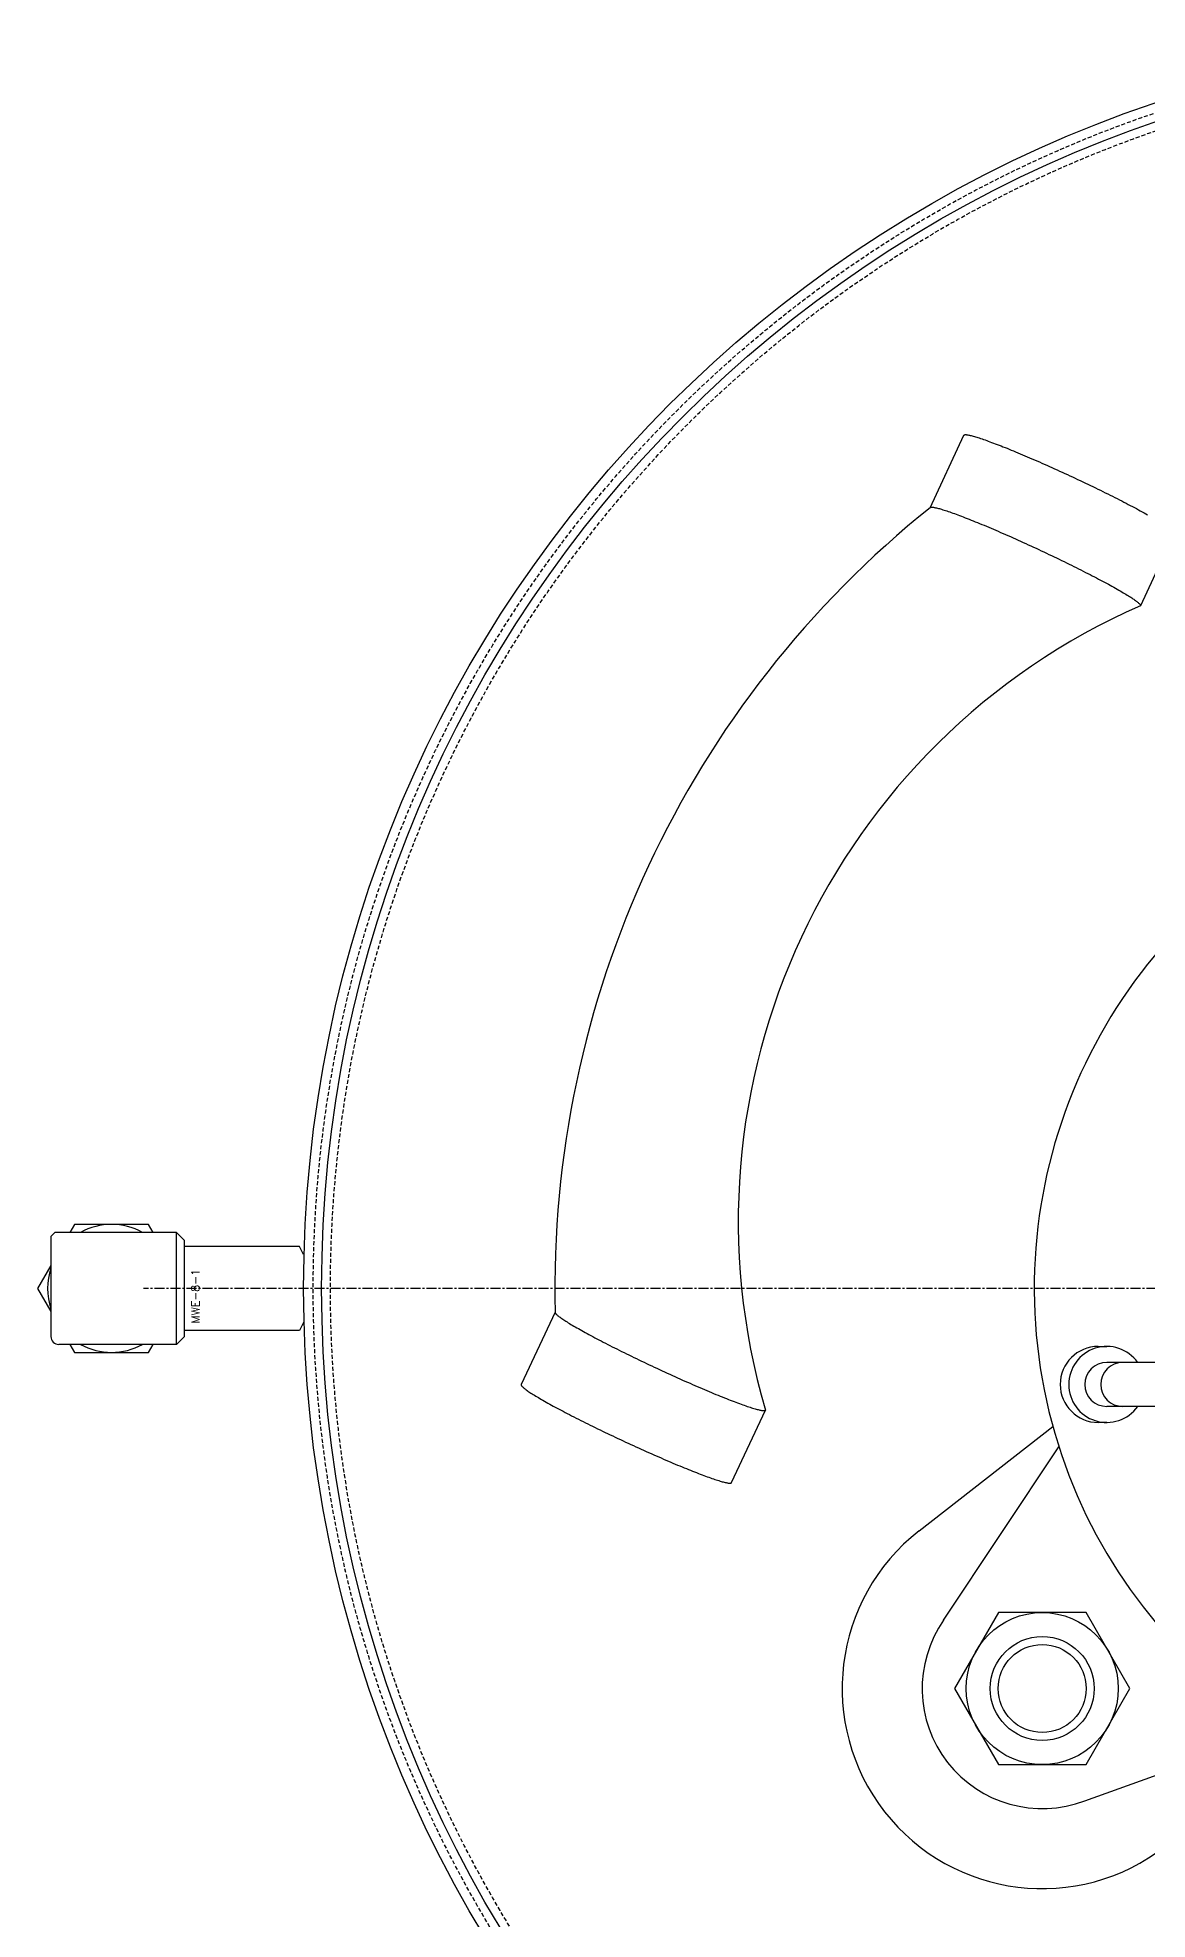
# Model space of a CAD drawing. Extents: x -190 to 176, y -982 to 176.
# Drawn here: x -189.5 to -50.9, y -78.8 to 156.3 of the extents above; entities that cross this region are included whole.
import ezdxf

# ---------------------------------------------------------------- set-up
doc = ezdxf.new("R2010")
doc.units = 0
doc.linetypes.add('CENTER', pattern=[2, 1.25, -0.25, 0.25, -0.25])
doc.linetypes.add('DASHED', pattern=[0.75, 0.5, -0.25])
doc.layers.get('0').update_dxf_attribs({"linetype": 'CONTINUOUS'})
doc.layers.add('CENTER', color=1, linetype='CENTER')
doc.styles.get("Standard").update_dxf_attribs({"font": 'txt.shx', "bigfont": 'bigfont.shx'})

# ---------------------------------------------------------------- blocks, each defined once
blk = doc.blocks.new('*U0')
at = {"color": 7, "linetype": 'CONTINUOUS'}
blk.add_text('MWE-8-1', height=1, rotation=90, dxfattribs=at).set_placement((-169.33, -4.4))

msp = doc.modelspace()

# ---------------------------------------------------------------- linework, layer by layer
at = {"color": 7, "linetype": 'CONTINUOUS'}
for p, q in [((-78.01, 97.56), (-73.78, 106.62)), ((-47.5, 94.36), (-51.73, 85.3)), ((-187.88, 6.5), (-187.38, 7)), ((-187.88, 6.5), (-187.88, -6)), ((-172.18, 7), (-187.38, 7)), ((-172.18, -7), (-172.18, 7)), ((-171.18, 6), (-172.18, 7)), ((-172.18, 7), (-171.18, 6)), ((-171.18, -6), (-171.18, 6)), ((-171.18, -5.5), (-171.18, 5.5)), ((-156.8, 5.25), (-171.18, 5.25)), ((-156.3, 4.25), (-156.8, 5.25)), ((-156.3, -4.25), (-156.8, -5.25)), ((-124.88, -2.95), (-129.1, -12.01)), ((-172.18, -7), (-186.88, -7)), ((-172.18, -7), (-171.18, -6)), ((-156.8, -5.25), (-171.18, -5.25)), ((-57, -7.25), (-55.93, -7.25)), ((-32.5, -9.25), (-55.93, -9.25)), ((-102.82, -24.27), (-98.59, -15.21)), ((-32.5, -14.75), (-55.93, -14.75)), ((-79.39, -30.3), (-62.67, -17.24)), ((-55.93, -16.75), (-57, -16.75)), ((-76.32, -41.44), (-61.91, -19.81)), ((-58.68, -64.02), (-34.2, -55.27))]:
    msp.add_line(p, q, dxfattribs=at)
for points in [[(-175.1, 7), (-175.68, 8), (-184.92, 8), (-185.5, 7)], [(-187.88, 2.87), (-189.54, 0), (-187.88, -2.87)], [(-185.5, -7), (-184.92, -8), (-175.68, -8), (-175.1, -7)]]:
    msp.add_lwpolyline(points, dxfattribs=at)
msp.add_lwpolyline([(-69.48, -40.5), (-74.97, -50), (-69.48, -59.5), (-58.52, -59.5), (-53.03, -50), (-58.52, -40.5)], close=True, dxfattribs=at)
for points in [[(-73.78, 106.62, 0), (-73.77, 106.64, 0), (-73.75, 106.66, 0), (-73.72, 106.67, 0), (-73.68, 106.68, 0), (-73.63, 106.69, 0), (-73.58, 106.69, 0), (-73.52, 106.69, 0), (-73.45, 106.68, 0), (-73.37, 106.67, 0), (-73.29, 106.66, 0), (-73.19, 106.64, 0), (-73.09, 106.62, 0), (-72.99, 106.6, 0), (-72.87, 106.57, 0), (-72.75, 106.54, 0), (-72.62, 106.5, 0), (-72.48, 106.46, 0), (-72.34, 106.42, 0), (-72.19, 106.37, 0), (-72.03, 106.32, 0), (-71.87, 106.27, 0), (-71.7, 106.22, 0), (-71.52, 106.16, 0), (-71.33, 106.09, 0), (-71.14, 106.03, 0), (-70.94, 105.95, 0), (-70.74, 105.88, 0), (-70.53, 105.81, 0), (-70.32, 105.72, 0), (-70.09, 105.64, 0), (-69.87, 105.56, 0), (-69.64, 105.47, 0), (-69.4, 105.38, 0), (-69.15, 105.28, 0), (-68.91, 105.18, 0), (-68.65, 105.08, 0), (-68.39, 104.98, 0), (-68.13, 104.87, 0), (-67.86, 104.76, 0), (-67.59, 104.65, 0), (-67.32, 104.54, 0), (-67.03, 104.42, 0), (-66.75, 104.3, 0), (-66.46, 104.18, 0), (-66.17, 104.06, 0), (-65.88, 103.93, 0), (-65.58, 103.81, 0), (-65.28, 103.67, 0), (-64.98, 103.54, 0), (-64.67, 103.41, 0), (-64.36, 103.28, 0), (-64.05, 103.14, 0), (-63.74, 103, 0), (-63.42, 102.86, 0), (-63.11, 102.72, 0), (-62.79, 102.58, 0), (-62.47, 102.43, 0), (-62.15, 102.29, 0), (-61.83, 102.14, 0), (-61.51, 102, 0), (-61.19, 101.85, 0), (-60.86, 101.7, 0), (-60.54, 101.55, 0), (-60.22, 101.4, 0), (-59.9, 101.25, 0), (-59.57, 101.1, 0), (-59.25, 100.95, 0), (-58.93, 100.79, 0), (-58.61, 100.64, 0), (-58.3, 100.49, 0), (-57.98, 100.34, 0), (-57.66, 100.19, 0), (-57.35, 100.03, 0), (-57.04, 99.88, 0), (-56.73, 99.73, 0), (-56.42, 99.58, 0), (-56.12, 99.43, 0), (-55.82, 99.28, 0), (-55.52, 99.13, 0), (-55.22, 98.99, 0), (-54.93, 98.84, 0), (-54.64, 98.69, 0), (-54.36, 98.55, 0), (-54.07, 98.4, 0), (-53.8, 98.26, 0), (-53.52, 98.12, 0), (-53.25, 97.98, 0), (-52.99, 97.84, 0), (-52.73, 97.71, 0), (-52.47, 97.57, 0), (-52.22, 97.44, 0), (-51.98, 97.31, 0), (-51.74, 97.18, 0), (-51.5, 97.05, 0), (-51.27, 96.92, 0), (-51.05, 96.8, 0), (-50.83, 96.68, 0)], [(-78.01, 97.56, 0), (-77.99, 97.58, 0), (-77.97, 97.59, 0), (-77.94, 97.61, 0), (-77.9, 97.62, 0), (-77.86, 97.62, 0), (-77.8, 97.62, 0), (-77.74, 97.62, 0), (-77.67, 97.62, 0), (-77.6, 97.61, 0), (-77.51, 97.59, 0), (-77.42, 97.58, 0), (-77.32, 97.56, 0), (-77.21, 97.53, 0), (-77.1, 97.5, 0), (-76.98, 97.47, 0), (-76.85, 97.44, 0), (-76.71, 97.4, 0), (-76.57, 97.36, 0), (-76.42, 97.31, 0), (-76.26, 97.26, 0), (-76.09, 97.21, 0), (-75.92, 97.15, 0), (-75.74, 97.09, 0), (-75.56, 97.03, 0), (-75.37, 96.96, 0), (-75.17, 96.89, 0), (-74.97, 96.82, 0), (-74.76, 96.74, 0), (-74.54, 96.66, 0), (-74.32, 96.58, 0), (-74.09, 96.49, 0), (-73.86, 96.4, 0), (-73.62, 96.31, 0), (-73.38, 96.22, 0), (-73.13, 96.12, 0), (-72.88, 96.02, 0), (-72.62, 95.91, 0), (-72.36, 95.81, 0), (-72.09, 95.7, 0), (-71.82, 95.59, 0), (-71.54, 95.47, 0), (-71.26, 95.36, 0), (-70.98, 95.24, 0), (-70.69, 95.12, 0), (-70.4, 94.99, 0), (-70.1, 94.87, 0), (-69.81, 94.74, 0), (-69.51, 94.61, 0), (-69.2, 94.48, 0), (-68.9, 94.35, 0), (-68.59, 94.21, 0), (-68.28, 94.08, 0), (-67.97, 93.94, 0), (-67.65, 93.8, 0), (-67.33, 93.66, 0), (-67.02, 93.51, 0), (-66.7, 93.37, 0), (-66.38, 93.23, 0), (-66.06, 93.08, 0), (-65.74, 92.93, 0), (-65.41, 92.78, 0), (-65.09, 92.64, 0), (-64.77, 92.49, 0), (-64.44, 92.34, 0), (-64.12, 92.19, 0), (-63.8, 92.03, 0), (-63.48, 91.88, 0), (-63.16, 91.73, 0), (-62.84, 91.58, 0), (-62.52, 91.43, 0), (-62.2, 91.28, 0), (-61.89, 91.12, 0), (-61.58, 90.97, 0), (-61.26, 90.82, 0), (-60.96, 90.67, 0), (-60.65, 90.52, 0), (-60.34, 90.37, 0), (-60.04, 90.22, 0), (-59.74, 90.07, 0), (-59.45, 89.92, 0), (-59.16, 89.78, 0), (-58.87, 89.63, 0), (-58.58, 89.48, 0), (-58.3, 89.34, 0), (-58.02, 89.2, 0), (-57.75, 89.06, 0), (-57.48, 88.92, 0), (-57.22, 88.78, 0), (-56.96, 88.64, 0), (-56.7, 88.51, 0), (-56.45, 88.37, 0), (-56.2, 88.24, 0), (-55.96, 88.11, 0), (-55.73, 87.99, 0), (-55.5, 87.86, 0), (-55.28, 87.74, 0), (-55.06, 87.62, 0), (-54.85, 87.5, 0), (-54.64, 87.38, 0), (-54.44, 87.27, 0), (-54.25, 87.16, 0), (-54.06, 87.05, 0), (-53.88, 86.94, 0), (-53.71, 86.84, 0), (-53.54, 86.74, 0), (-53.38, 86.64, 0), (-53.23, 86.54, 0), (-53.08, 86.45, 0), (-52.94, 86.36, 0), (-52.81, 86.28, 0), (-52.68, 86.19, 0), (-52.56, 86.12, 0), (-52.45, 86.04, 0), (-52.35, 85.97, 0), (-52.26, 85.9, 0), (-52.17, 85.83, 0), (-52.09, 85.77, 0), (-52.02, 85.71, 0), (-51.95, 85.65, 0), (-51.9, 85.6, 0), (-51.85, 85.55, 0), (-51.81, 85.5, 0), (-51.77, 85.46, 0), (-51.75, 85.42, 0), (-51.73, 85.39, 0), (-51.72, 85.35, 0), (-51.72, 85.33, 0), (-51.73, 85.3, 0)], [(-124.88, -2.95, 0), (-124.88, -2.97, 0), (-124.88, -3, 0), (-124.87, -3.03, 0), (-124.86, -3.07, 0), (-124.83, -3.11, 0), (-124.8, -3.15, 0), (-124.76, -3.2, 0), (-124.71, -3.25, 0), (-124.65, -3.3, 0), (-124.59, -3.35, 0), (-124.51, -3.41, 0), (-124.43, -3.48, 0), (-124.35, -3.54, 0), (-124.25, -3.61, 0), (-124.15, -3.69, 0), (-124.04, -3.76, 0), (-123.92, -3.84, 0), (-123.8, -3.93, 0), (-123.66, -4.01, 0), (-123.52, -4.1, 0), (-123.38, -4.19, 0), (-123.22, -4.29, 0), (-123.06, -4.39, 0), (-122.9, -4.49, 0), (-122.72, -4.59, 0), (-122.54, -4.7, 0), (-122.36, -4.81, 0), (-122.16, -4.92, 0), (-121.96, -5.03, 0), (-121.76, -5.15, 0), (-121.54, -5.27, 0), (-121.33, -5.39, 0), (-121.1, -5.51, 0), (-120.87, -5.63, 0), (-120.64, -5.76, 0), (-120.4, -5.89, 0), (-120.15, -6.02, 0), (-119.9, -6.16, 0), (-119.65, -6.29, 0), (-119.39, -6.43, 0), (-119.12, -6.57, 0), (-118.85, -6.71, 0), (-118.58, -6.85, 0), (-118.3, -6.99, 0), (-118.02, -7.13, 0), (-117.74, -7.28, 0), (-117.45, -7.42, 0), (-117.16, -7.57, 0), (-116.86, -7.72, 0), (-116.56, -7.87, 0), (-116.26, -8.02, 0), (-115.95, -8.17, 0), (-115.65, -8.32, 0), (-115.34, -8.47, 0), (-115.03, -8.62, 0), (-114.71, -8.77, 0), (-114.4, -8.92, 0), (-114.08, -9.08, 0), (-113.76, -9.23, 0), (-113.44, -9.38, 0), (-113.12, -9.53, 0), (-112.8, -9.68, 0), (-112.48, -9.83, 0), (-112.16, -9.98, 0), (-111.83, -10.13, 0), (-111.51, -10.28, 0), (-111.19, -10.43, 0), (-110.87, -10.58, 0), (-110.55, -10.73, 0), (-110.22, -10.87, 0), (-109.91, -11.02, 0), (-109.59, -11.16, 0), (-109.27, -11.31, 0), (-108.95, -11.45, 0), (-108.64, -11.59, 0), (-108.33, -11.72, 0), (-108.01, -11.86, 0), (-107.71, -12, 0), (-107.4, -12.13, 0), (-107.1, -12.26, 0), (-106.8, -12.39, 0), (-106.5, -12.52, 0), (-106.2, -12.64, 0), (-105.91, -12.77, 0), (-105.63, -12.89, 0), (-105.34, -13.01, 0), (-105.06, -13.12, 0), (-104.79, -13.24, 0), (-104.51, -13.35, 0), (-104.25, -13.46, 0), (-103.98, -13.56, 0), (-103.72, -13.67, 0), (-103.47, -13.77, 0), (-103.22, -13.87, 0), (-102.98, -13.96, 0), (-102.74, -14.05, 0), (-102.51, -14.14, 0), (-102.28, -14.23, 0), (-102.06, -14.31, 0), (-101.84, -14.39, 0), (-101.64, -14.47, 0), (-101.43, -14.54, 0), (-101.23, -14.61, 0), (-101.04, -14.68, 0), (-100.86, -14.74, 0), (-100.68, -14.8, 0), (-100.51, -14.86, 0), (-100.34, -14.91, 0), (-100.19, -14.96, 0), (-100.04, -15.01, 0), (-99.89, -15.05, 0), (-99.76, -15.09, 0), (-99.63, -15.12, 0), (-99.5, -15.15, 0), (-99.39, -15.18, 0), (-99.28, -15.21, 0), (-99.18, -15.23, 0), (-99.09, -15.24, 0), (-99.01, -15.26, 0), (-98.93, -15.27, 0), (-98.86, -15.27, 0), (-98.8, -15.27, 0), (-98.74, -15.27, 0), (-98.7, -15.27, 0), (-98.66, -15.26, 0), (-98.63, -15.24, 0), (-98.61, -15.23, 0), (-98.59, -15.21, 0)], [(-129.1, -12.01, 0), (-129.11, -12.04, 0), (-129.11, -12.07, 0), (-129.1, -12.1, 0), (-129.08, -12.13, 0), (-129.06, -12.17, 0), (-129.02, -12.21, 0), (-128.98, -12.26, 0), (-128.93, -12.31, 0), (-128.88, -12.36, 0), (-128.81, -12.42, 0), (-128.74, -12.48, 0), (-128.66, -12.54, 0), (-128.57, -12.61, 0), (-128.48, -12.68, 0), (-128.38, -12.75, 0), (-128.26, -12.83, 0), (-128.15, -12.91, 0), (-128.02, -12.99, 0), (-127.89, -13.08, 0), (-127.75, -13.16, 0), (-127.6, -13.26, 0), (-127.45, -13.35, 0), (-127.29, -13.45, 0), (-127.12, -13.55, 0), (-126.95, -13.65, 0), (-126.77, -13.76, 0), (-126.58, -13.87, 0), (-126.39, -13.98, 0), (-126.19, -14.09, 0), (-125.98, -14.21, 0), (-125.77, -14.33, 0), (-125.55, -14.45, 0), (-125.33, -14.57, 0), (-125.1, -14.7, 0), (-124.86, -14.83, 0), (-124.62, -14.95, 0), (-124.38, -15.09, 0), (-124.13, -15.22, 0), (-123.87, -15.35, 0), (-123.61, -15.49, 0), (-123.35, -15.63, 0), (-123.08, -15.77, 0), (-122.81, -15.91, 0), (-122.53, -16.05, 0), (-122.25, -16.2, 0), (-121.96, -16.34, 0), (-121.67, -16.49, 0), (-121.38, -16.63, 0), (-121.08, -16.78, 0), (-120.79, -16.93, 0), (-120.48, -17.08, 0), (-120.18, -17.23, 0), (-119.87, -17.38, 0), (-119.56, -17.53, 0), (-119.25, -17.68, 0), (-118.94, -17.83, 0), (-118.62, -17.99, 0), (-118.31, -18.14, 0), (-117.99, -18.29, 0), (-117.67, -18.44, 0), (-117.35, -18.59, 0), (-117.03, -18.75, 0), (-116.71, -18.9, 0), (-116.38, -19.05, 0), (-116.06, -19.2, 0), (-115.74, -19.35, 0), (-115.42, -19.5, 0), (-115.09, -19.64, 0), (-114.77, -19.79, 0), (-114.45, -19.94, 0), (-114.13, -20.08, 0), (-113.81, -20.23, 0), (-113.5, -20.37, 0), (-113.18, -20.51, 0), (-112.86, -20.65, 0), (-112.55, -20.79, 0), (-112.24, -20.92, 0), (-111.93, -21.06, 0), (-111.63, -21.19, 0), (-111.32, -21.32, 0), (-111.02, -21.45, 0), (-110.72, -21.58, 0), (-110.43, -21.71, 0), (-110.14, -21.83, 0), (-109.85, -21.95, 0), (-109.57, -22.07, 0), (-109.29, -22.19, 0), (-109.01, -22.3, 0), (-108.74, -22.41, 0), (-108.47, -22.52, 0), (-108.21, -22.63, 0), (-107.95, -22.73, 0), (-107.7, -22.83, 0), (-107.45, -22.93, 0), (-107.21, -23.02, 0), (-106.97, -23.12, 0), (-106.73, -23.2, 0), (-106.51, -23.29, 0), (-106.29, -23.37, 0), (-106.07, -23.45, 0), (-105.86, -23.53, 0), (-105.66, -23.6, 0), (-105.46, -23.67, 0), (-105.27, -23.74, 0), (-105.08, -23.8, 0), (-104.91, -23.86, 0), (-104.74, -23.92, 0), (-104.57, -23.97, 0), (-104.41, -24.02, 0), (-104.26, -24.07, 0), (-104.12, -24.11, 0), (-103.98, -24.15, 0), (-103.85, -24.18, 0), (-103.73, -24.22, 0), (-103.62, -24.24, 0), (-103.51, -24.27, 0), (-103.41, -24.29, 0), (-103.32, -24.31, 0), (-103.23, -24.32, 0), (-103.16, -24.33, 0), (-103.09, -24.33, 0), (-103.02, -24.34, 0), (-102.97, -24.33, 0), (-102.92, -24.33, 0), (-102.89, -24.32, 0), (-102.86, -24.31, 0), (-102.83, -24.29, 0), (-102.82, -24.27, 0)]]:
    msp.add_polyline3d(points, dxfattribs=at)
for centre, radius in [((0, 0), 156.3), ((0, 0), 154.05), ((-64, -50), 9.5), ((-64, -50), 6.5), ((-64, -50), 5.5)]:
    msp.add_circle(centre, radius, dxfattribs=at)
at = {"color": 3, "linetype": 'DASHED'}
for radius in [155.1, 152.95]:
    msp.add_circle((0, 0), radius, dxfattribs=at)
at = {"color": 7, "linetype": 'CONTINUOUS'}
for centre, radius, start, end in [((0.09, -0.04), 125, 128.6666, 181.3334), ((-17.97, 8.38), 84, 113.6917, 196.3083), ((0, 0), 65, 117.3801, 62.6199), ((-180.3, 0), 8, 61.045, 118.955), ((-180.3, 0), 8, 161.417, 198.583), ((-186.88, -6), 1, 180, 270), ((-180.3, 0), 8, 241.045, 298.955), ((-57, -12), 4.75, 90, 270), ((-55.93, -12), 4.75, 35.3765, 324.6235), ((-55.93, -12), 2.75, 90, 270), ((-53.93, -12), 2.75, 90, 270), ((-64, -50), 25, 127.9987, 307.9987), ((-64, -50), 15, 145.2189, 290.7786)]:
    msp.add_arc(centre, radius, start, end, dxfattribs=at)
at = {"layer": 'CENTER', "color": 1, "linetype": 'CENTER'}
msp.add_line((176.3, 0), (-176.3, 0), dxfattribs=at)

# ---------------------------------------------------------------- block references
at = {"color": 7, "linetype": 'CONTINUOUS'}
msp.add_blockref('*U0', (0, 0), dxfattribs=at)

doc.saveas('drawing.dxf')
